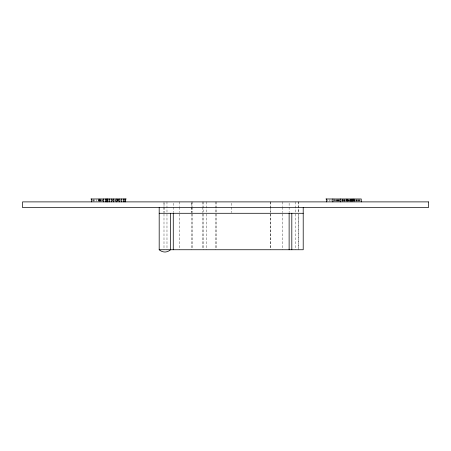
<?xml version="1.0" encoding="UTF-8"?>
<svg xmlns="http://www.w3.org/2000/svg" width="451" height="451" viewBox="0 0 451 451"><rect width="100%" height="100%" fill="white"/><g stroke="black" fill="none" stroke-linecap="round" stroke-linejoin="round"><path stroke-width="0.34" stroke-dasharray="2.25 1.69" d="M359.988 199.556L359.988 201.309M359.83 199.556L359.881 201.309M359.137 199.556L359.137 201.309M358.816 199.556L358.816 201.309M358.63 199.556L358.63 201.309M357.942 199.556L357.942 201.309M357.417 199.556L357.417 201.309M356.718 199.556L356.718 201.309M356.431 199.556L356.431 201.309M356.228 199.556L356.228 201.309M355.659 199.556L355.659 201.309M354.886 198.976L354.886 201.309M354.689 199.556L354.689 201.309L354.621 198.976M354.193 199.556L354.193 201.309M354.103 199.556L354.103 201.309M353.838 198.976L353.838 201.309L353.719 198.976M353.545 198.976L353.539 201.309M353.443 198.976L353.443 201.309M353.24 199.556L353.24 201.309M352.879 198.976L352.879 201.309M352.603 198.976L352.603 201.309M352.552 199.556L352.552 201.309M352.473 199.556L352.473 201.309M352.203 198.976L352.203 201.309M352.09 199.556L352.09 201.309M351.803 198.976L351.808 201.309M351.43 198.976L351.43 201.309M351.357 199.556L351.357 201.309M351.25 199.556L351.25 201.309M351.177 199.556L351.177 201.309M351.064 199.556L351.002 201.309M350.737 198.976L350.737 201.309M350.478 199.556L350.478 201.309M350.342 199.556L350.342 201.309M350.179 199.556L350.179 201.309M350.083 199.556L350.083 201.309M349.875 199.556L349.875 201.309M349.333 199.556L349.333 201.309L349.266 199.556M348.527 199.556L348.527 201.309M348.369 199.556L348.369 201.309M348.358 199.556L348.358 201.309M347.732 199.556L347.732 201.309M347.659 199.556L347.659 201.309M347.591 199.556L347.591 201.309M347.287 198.976L347.287 201.309M347.157 199.556L347.157 201.309M346.819 198.976L346.819 201.309M346.362 199.556L346.362 201.309M346.272 199.556L346.272 201.309M346.097 198.976L346.035 201.309M345.567 199.556L345.567 201.309M344.744 199.556L344.744 201.309M344.649 199.556L344.649 201.309M344.401 199.556L344.401 201.309M344.299 199.556L344.299 201.309M343.685 199.556L343.685 201.309M343.42 199.556L343.42 201.309M342.923 198.976L342.923 201.309M342.67 199.556L342.67 201.309M342.32 199.556L342.32 201.309M342.179 199.556L342.179 201.309M342.083 199.556L342.083 201.309M341.57 199.556L341.57 201.309M339.355 199.556L339.355 201.309M339.169 199.556L339.169 201.309M338.605 199.556L338.605 201.309M338.521 199.556L338.515 201.309M338.425 199.556L338.425 201.309M337.793 199.556L337.793 201.309M337.607 199.556L337.607 201.309M337.399 199.556L337.399 201.309M336.266 199.556L336.266 201.309M336.142 199.556L336.142 201.309M336.001 199.556L336.001 201.309M335.318 199.556L335.318 201.309M334.828 199.556L334.828 201.309M334.693 198.976L334.693 201.309M333.785 199.556L333.785 201.309M331.057 199.556L331.057 201.309M329.264 199.556L329.264 201.309M327.792 199.556L327.792 201.309M298.399 201.89L298.387 212.613L298.342 201.89M298.399 249.747L298.387 213.988L298.342 249.048M295.461 201.89L295.411 212.613M295.461 213.988L295.428 249.747M289.125 203.232L289.125 206.581M289.125 207.251L289.125 212.613M282.788 201.89L282.822 206.581M282.822 207.251L282.788 212.613M282.788 213.988L282.822 249.747M270.611 201.89L270.611 206.581M270.611 207.251L270.611 212.613M270.611 213.988L270.611 249.048M270.561 201.89L270.561 212.613M270.561 213.988L270.561 249.747M231.2 203.232L231.2 212.652M216.367 201.89L216.367 212.613M216.367 213.988L216.367 249.048M215.415 201.89L215.415 212.613M215.415 213.988L215.415 249.747M206.659 201.89L206.659 212.613M206.637 213.988L206.659 249.747M203.328 201.89L203.328 212.613M203.328 213.988L203.328 249.747M202.476 201.89L202.476 206.581M202.476 207.251L202.476 212.613M202.476 213.988L202.476 249.048M192.746 201.89L192.746 206.581M192.746 207.251L192.746 212.613M192.746 213.988L192.769 249.048M191.371 203.232L191.371 212.613M191.201 201.89L191.201 206.581M191.201 207.251L191.201 212.613M191.201 213.988L191.201 249.747M179.549 201.89L179.554 206.581M179.566 207.251L179.549 212.613M179.549 213.988L179.554 249.747M173.269 203.232L173.269 212.613M166.971 201.89L166.988 212.613M166.971 213.988L166.988 249.747M164.029 203.232L164.029 206.581M164.029 207.251L164.029 212.613M163.995 201.89L163.995 206.581M163.995 207.251L163.995 212.613M163.995 213.988L163.995 249.747M120.338 199.556L120.338 201.309M118.359 198.976L118.382 201.309M118.196 198.976L118.179 201.309L118.162 199.556M117.936 198.976L117.891 201.309M117.812 198.976L117.812 201.309M117.705 198.976L117.705 201.309M117.638 199.556L117.638 201.309M117.435 198.976L117.435 201.309M115.467 199.556L115.467 201.309M115.349 199.556L115.349 201.309M114.717 199.556L114.717 201.309M112.671 199.556L112.671 201.309M112.293 198.976L112.293 201.309M102.563 199.556L102.563 201.309M102.225 199.556L102.225 201.309M101.08 199.556L101.08 201.309M101.001 199.556L101.001 201.309L100.951 198.976M100.545 199.556L100.545 201.309M100.41 199.556L100.41 201.309M100.026 198.976L99.998 201.309M99.801 199.556L99.801 201.309M99.445 199.556L99.445 201.309M99.367 198.976L99.367 201.309M99.259 198.976L99.265 201.309M98.972 198.976L98.972 201.309M98.842 198.976L98.842 201.309M98.228 199.556L98.228 201.309M96.345 199.556L96.345 201.309M94.766 199.556L94.766 201.309M93.498 199.556L93.498 201.309M93.447 199.556L93.447 201.309M92.534 199.556L92.534 201.309"/><path stroke-width="0.68" d="M90.916 198.976L126.263 198.976M325.904 198.976L361.251 198.976L361.251 201.89M159.186 213.284L303.207 213.284M159.186 207.59L159.186 249.747L303.207 249.747L303.207 207.59M340.246 198.976L340.246 201.89M332.877 198.976L332.877 201.89M326.485 198.976L326.485 201.89M291.814 213.284L291.814 249.747M289.125 213.284L289.125 249.747M173.269 213.284L173.269 249.747M170.579 213.284L170.579 249.747A15.379 10.875 -90 0 1 159.186 249.747M125.677 198.976L125.677 201.89M124.837 198.976L124.837 201.89M123.642 198.976L123.642 201.89M121.725 198.976L121.725 201.89M119.205 198.976L119.205 201.89M116.189 198.976L116.189 201.89M113.539 198.976L113.539 201.89M111.279 198.976L111.279 201.89M109.413 198.976L109.413 201.89M107.936 198.976L107.936 201.89M107.191 198.976L107.191 201.89M106.583 198.976L106.583 201.89M105.32 198.976L105.32 201.89M103.527 198.976L103.527 201.89M91.497 198.976L91.497 201.89M428.45 201.89L22.55 201.89L22.55 207.59L428.45 207.59L428.45 201.89"/></g></svg>
